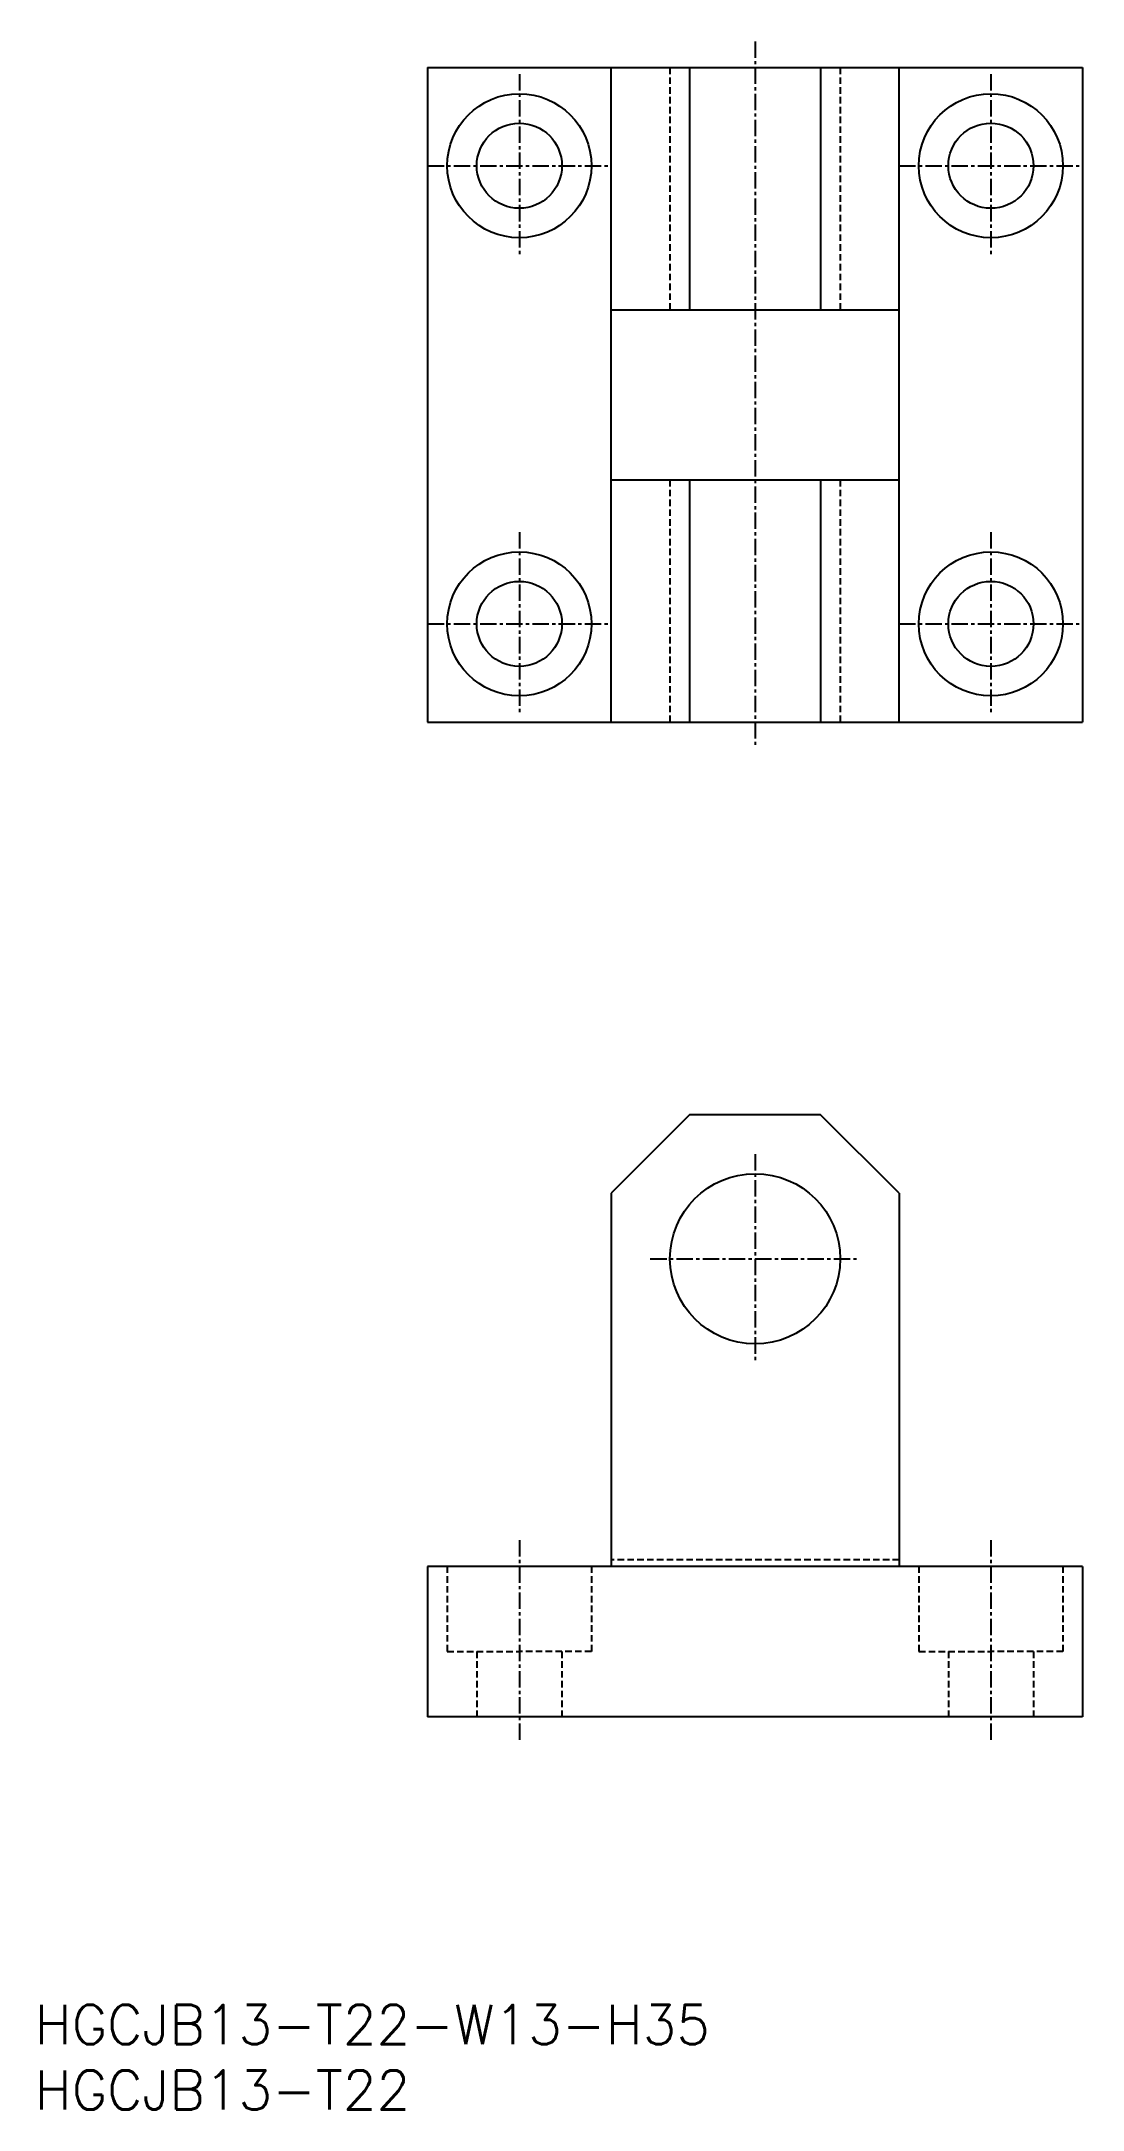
# Model space of a CAD drawing. Extents: x 1 to 80, y 0 to 158.
import ezdxf

# ---------------------------------------------------------------- set-up
doc = ezdxf.new("R2010")
doc.units = 0
doc.linetypes.add('CENTER', pattern=[2, 1.25, -0.25, 0.25, -0.25])
doc.linetypes.add('DASHED', pattern=[0.75, 0.5, -0.25])
doc.layers.get('0').update_dxf_attribs({"linetype": 'CONTINUOUS'})
doc.layers.add('CENTER', color=1, linetype='CENTER')
doc.styles.get("Standard").update_dxf_attribs({"font": 'txt.shx'})

# ---------------------------------------------------------------- blocks, each defined once
blk = doc.blocks.new('*U14')
at = {"color": 7, "linetype": 'CONTINUOUS'}
blk.add_text('HGCJB13-T22', height=3, dxfattribs=at).set_placement((0, 0))
blk = doc.blocks.new('*U15')
at = {"color": 7, "linetype": 'CONTINUOUS'}
blk.add_text('HGCJB13-T22-W13-H35', height=3, dxfattribs=at).set_placement((0, 5))

msp = doc.modelspace()

# ---------------------------------------------------------------- linework, layer by layer
at = {"color": 7, "linetype": 'CONTINUOUS'}
for p, q in [((30, 156), (30, 106)), ((30, 156), (80, 156)), ((44, 106), (44, 156)), ((50, 156), (50, 137.5)), ((60, 156), (60, 137.5)), ((66, 106), (66, 156)), ((80, 156), (80, 106)), ((44, 137.5), (66, 137.5)), ((44, 124.5), (66, 124.5)), ((50, 124.5), (50, 106)), ((60, 124.5), (60, 106)), ((30, 106), (80, 106)), ((50, 76), (44, 70)), ((60, 76), (50, 76)), ((66, 70), (60, 76)), ((44, 70), (44, 41.5)), ((66, 70), (66, 41.5)), ((30, 41.5), (30, 30)), ((80, 41.5), (30, 41.5)), ((80, 41.5), (80, 30)), ((80, 30), (30, 30))]:
    msp.add_line(p, q, dxfattribs=at)
at = {"color": 3, "linetype": 'DASHED'}
for p, q in [((48.5, 156), (48.5, 137.5)), ((61.5, 156), (61.5, 137.5)), ((48.5, 124.5), (48.5, 106)), ((61.5, 124.5), (61.5, 106)), ((31.5, 41.5), (31.5, 35)), ((42.5, 41.5), (42.5, 35)), ((66, 42), (44, 42)), ((67.5, 41.5), (67.5, 35)), ((78.5, 41.5), (78.5, 35)), ((31.5, 35), (37, 35)), ((33.75, 35), (33.75, 30)), ((42.5, 35), (37, 35)), ((40.25, 35), (40.25, 30)), ((67.5, 35), (73, 35)), ((69.75, 35), (69.75, 30)), ((78.5, 35), (73, 35)), ((76.25, 35), (76.25, 30))]:
    msp.add_line(p, q, dxfattribs=at)
at = {"color": 7, "linetype": 'CONTINUOUS'}
for centre, radius in [((37, 148.5), 5.5), ((73, 148.5), 5.5), ((37, 148.5), 3.25), ((73, 148.5), 3.25), ((37, 113.5), 5.5), ((73, 113.5), 5.5), ((37, 113.5), 3.25), ((73, 113.5), 3.25), ((55, 65), 6.5)]:
    msp.add_circle(centre, radius, dxfattribs=at)
at = {"layer": 'CENTER', "color": 1, "linetype": 'CENTER'}
for p, q in [((55, 158), (55, 104)), ((37, 155.5), (37, 141.5)), ((73, 155.5), (73, 141.5)), ((30, 148.5), (44, 148.5)), ((66, 148.5), (80, 148.5)), ((37, 120.5), (37, 106.5)), ((73, 120.5), (73, 106.5)), ((30, 113.5), (44, 113.5)), ((66, 113.5), (80, 113.5)), ((55, 73), (55, 57)), ((47, 65), (63, 65)), ((37, 43.5), (37, 28)), ((73, 43.5), (73, 28))]:
    msp.add_line(p, q, dxfattribs=at)

# ---------------------------------------------------------------- block references
at = {"color": 7, "linetype": 'CONTINUOUS'}
for name in ['*U15', '*U14']:
    msp.add_blockref(name, (0, 0), dxfattribs=at)

doc.saveas('drawing.dxf')
